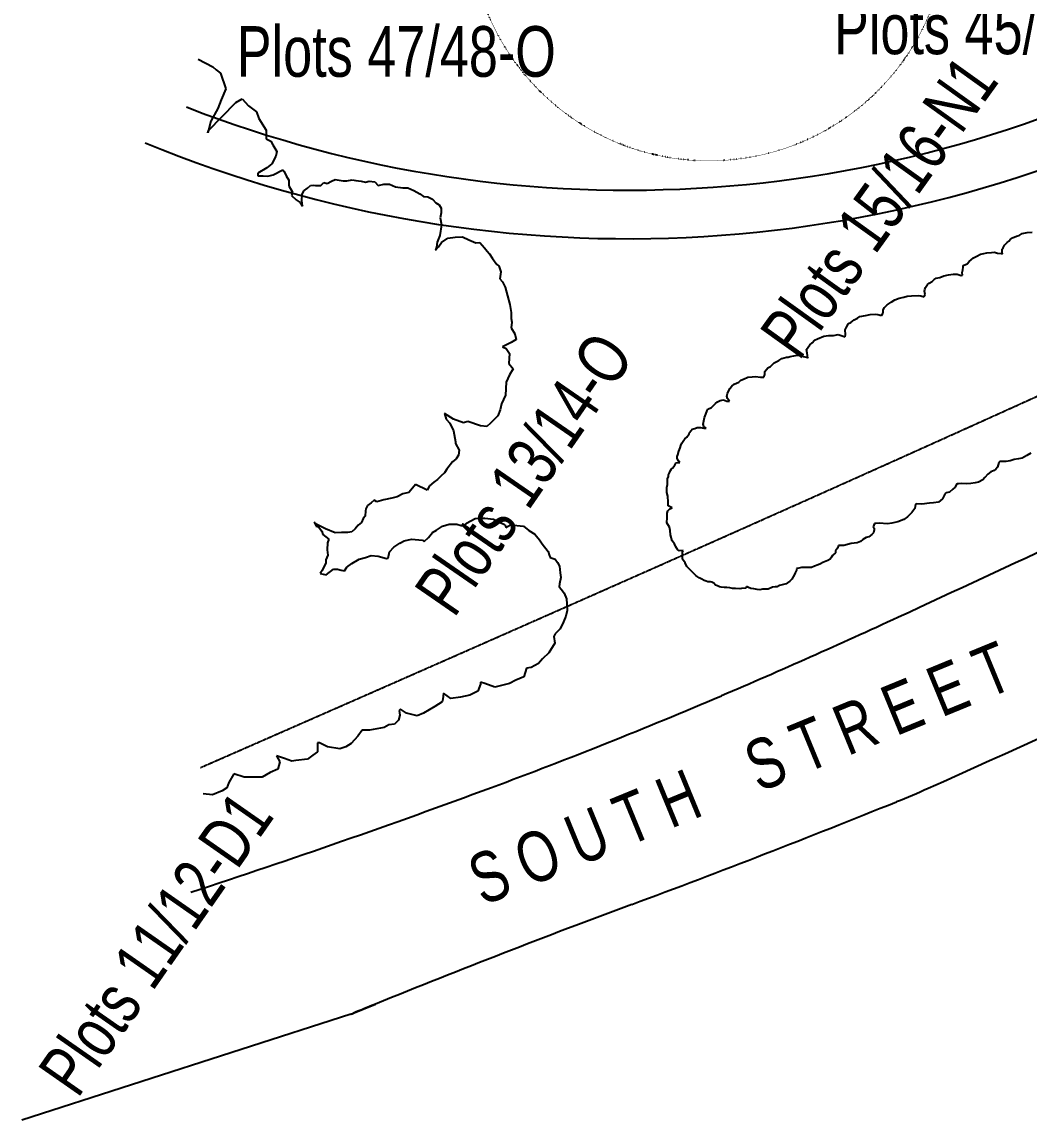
# Model space of a CAD drawing. Header units: millimetres. Extents: x 4912249 to 5235068, y 4796975 to 5005561.
# Drawn here: x 5071233 to 5096107, y 4937023 to 4964154 of the extents above; entities that cross this region are included whole.
import ezdxf

# ---------------------------------------------------------------- set-up
doc = ezdxf.new("R2010")
doc.units = ezdxf.units.MM
doc.linetypes.add('7715_SP01$0$ACAD_ISO07W100', pattern=[3, 0, -3])
doc.linetypes.add('7715_SP01$0$DASHED', pattern=[19.05, 12.7, -6.35])
for name, color, linetype in [('7715_SP01$0$A941G_trees', 3, 'Continuous'), ('7715_SP01$0$BANK', 7, 'Continuous'), ('7715_SP01$0$CHANNEL', 2, 'Continuous'), ('7715_SP01$0$Trees_removed', 1, '7715_SP01$0$ACAD_ISO07W100')]:
    doc.layers.add(name, color=color, linetype=linetype)
doc.layers.add('7715_SP01$0$Footpaths', color=7, linetype='Continuous', plot=False)
doc.layers.add('7715_SP01$0$Text & Dims', color=7, linetype='Continuous', plot=False)
doc.styles.add('7715_SP01$0$TITLE', font='ARIALN.TTF', dxfattribs={"width": 0.9})

msp = doc.modelspace()

# ---------------------------------------------------------------- linework, layer by layer
at = {"layer": '7715_SP01$0$A941G_trees'}
for p, q in [((5075587, 4963234), (5075947, 4963042)), ((5075947, 4963042), (5076031, 4962970)), ((5076031, 4962970), (5076140, 4962892)), ((5076140, 4962892), (5076272, 4962503)), ((5076272, 4962503), (5076152, 4962227)), ((5075835, 4961465), (5076518, 4962161)), ((5076074, 4962017), (5075894, 4961705)), ((5076152, 4962227), (5076074, 4962017)), ((5076518, 4962161), (5076668, 4962251)), ((5076668, 4962251), (5076830, 4962083)), ((5076830, 4962083), (5077022, 4961933)), ((5077022, 4961933), (5077082, 4961765)), ((5077082, 4961765), (5077263, 4961478)), ((5075894, 4961705), (5075823, 4961417)), ((5075823, 4961417), (5075835, 4961465)), ((5077263, 4961478), (5077261, 4961269)), ((5077261, 4961269), (5077376, 4961211)), ((5077376, 4961211), (5077432, 4961117)), ((5077432, 4961117), (5077531, 4960953)), ((5077531, 4960953), (5077503, 4960841)), ((5077404, 4960646), (5077280, 4960548)), ((5077503, 4960841), (5077404, 4960646)), ((5077280, 4960548), (5077058, 4960414)), ((5077058, 4960414), (5077062, 4960353)), ((5077309, 4960341), (5077437, 4960379)), ((5077437, 4960379), (5077676, 4960499)), ((5077676, 4960499), (5077707, 4960461)), ((5077707, 4960461), (5077759, 4960349)), ((5077062, 4960353), (5077191, 4960351)), ((5077191, 4960351), (5077309, 4960341)), ((5077759, 4960349), (5077822, 4960243)), ((5077822, 4960243), (5077827, 4960103)), ((5077827, 4960103), (5077918, 4959951)), ((5078288, 4960051), (5078360, 4960114)), ((5078360, 4960114), (5078432, 4960123)), ((5078432, 4960123), (5078486, 4960114)), ((5078486, 4960114), (5078618, 4960110)), ((5078618, 4960110), (5078693, 4960185)), ((5078693, 4960185), (5078768, 4960163)), ((5078768, 4960163), (5078875, 4960217)), ((5078875, 4960217), (5078972, 4960260)), ((5078972, 4960260), (5079165, 4960228)), ((5079165, 4960228), (5079261, 4960228)), ((5079261, 4960228), (5079390, 4960249)), ((5079390, 4960249), (5079476, 4960238)), ((5079476, 4960238), (5079615, 4960217)), ((5079615, 4960217), (5079722, 4960195)), ((5079722, 4960195), (5079808, 4960217)), ((5079808, 4960217), (5079947, 4960206)), ((5079947, 4960206), (5080033, 4960110)), ((5080033, 4960110), (5080173, 4960142)), ((5080173, 4960142), (5080312, 4960142)), ((5080312, 4960142), (5080462, 4960078)), ((5077918, 4959951), (5077892, 4959864)), ((5077892, 4959864), (5078009, 4959755)), ((5078144, 4959746), (5078153, 4959890)), ((5078153, 4959890), (5078198, 4959980)), ((5078198, 4959980), (5078288, 4960051)), ((5080462, 4960078), (5080644, 4960056)), ((5080644, 4960056), (5080762, 4960056)), ((5080762, 4960056), (5080912, 4959992)), ((5080912, 4959992), (5081062, 4959906)), ((5081062, 4959906), (5081148, 4959842)), ((5081148, 4959842), (5081255, 4959831)), ((5078009, 4959755), (5078108, 4959692)), ((5078108, 4959692), (5078162, 4959602)), ((5078162, 4959602), (5078144, 4959746)), ((5081255, 4959831), (5081373, 4959777)), ((5081373, 4959777), (5081459, 4959681)), ((5081459, 4959681), (5081534, 4959638)), ((5081534, 4959638), (5081588, 4959552)), ((5081588, 4959435), (5081566, 4959317)), ((5081566, 4959317), (5081599, 4959145)), ((5081588, 4959552), (5081588, 4959435)), ((5081599, 4959145), (5081556, 4958877)), ((5081556, 4958877), (5081491, 4958717)), ((5081599, 4958706), (5081749, 4958813)), ((5081749, 4958813), (5081931, 4958834)), ((5081931, 4958834), (5082113, 4958845)), ((5082113, 4958845), (5082274, 4958770)), ((5082274, 4958770), (5082446, 4958695)), ((5095606, 4958740), (5095653, 4958787)), ((5095653, 4958787), (5095700, 4958816)), ((5095700, 4958816), (5095800, 4958863)), ((5095800, 4958863), (5095865, 4958875)), ((5095865, 4958875), (5095935, 4958927)), ((5095935, 4958927), (5096065, 4958951)), ((5096065, 4958951), (5096182, 4958963)), ((5081448, 4958513), (5081523, 4958599)), ((5081470, 4958588), (5081448, 4958513)), ((5081491, 4958717), (5081470, 4958588)), ((5081523, 4958599), (5081599, 4958706)), ((5082446, 4958695), (5082542, 4958706)), ((5082542, 4958706), (5082660, 4958577)), ((5082660, 4958577), (5082724, 4958492)), ((5082724, 4958492), (5082778, 4958427)), ((5095446, 4958539), (5095468, 4958576)), ((5095446, 4958473), (5095446, 4958539)), ((5095468, 4958576), (5095502, 4958635)), ((5095502, 4958635), (5095571, 4958704)), ((5095571, 4958704), (5095606, 4958740)), ((5082778, 4958427), (5082853, 4958309)), ((5082853, 4958309), (5082960, 4958159)), ((5094577, 4958181), (5094632, 4958232)), ((5094632, 4958232), (5094677, 4958277)), ((5094677, 4958277), (5094739, 4958325)), ((5094739, 4958325), (5094821, 4958365)), ((5094821, 4958365), (5094910, 4958413)), ((5094910, 4958413), (5094991, 4958436)), ((5094991, 4958436), (5095065, 4958447)), ((5095065, 4958447), (5095183, 4958458)), ((5095183, 4958458), (5095257, 4958469)), ((5095257, 4958469), (5095331, 4958443)), ((5095331, 4958443), (5095416, 4958432)), ((5095416, 4958432), (5095450, 4958421)), ((5095450, 4958421), (5095446, 4958473)), ((5082960, 4958159), (5083014, 4958127)), ((5083014, 4958127), (5083057, 4957977)), ((5083057, 4957977), (5083035, 4957806)), ((5094455, 4957963), (5094469, 4958026)), ((5094462, 4957896), (5094455, 4957963)), ((5094469, 4958026), (5094477, 4958092)), ((5094477, 4958092), (5094484, 4958136)), ((5094484, 4958136), (5094577, 4958181)), ((5083035, 4957806), (5083100, 4957731)), ((5083100, 4957731), (5083164, 4957602)), ((5093548, 4957590), (5093600, 4957667)), ((5093600, 4957667), (5093641, 4957700)), ((5093641, 4957700), (5093711, 4957737)), ((5093711, 4957737), (5093767, 4957789)), ((5093767, 4957789), (5093811, 4957826)), ((5093811, 4957826), (5093900, 4957844)), ((5093900, 4957844), (5094003, 4957881)), ((5094003, 4957881), (5094118, 4957904)), ((5094118, 4957904), (5094236, 4957922)), ((5094236, 4957922), (5094336, 4957922)), ((5094336, 4957922), (5094432, 4957889)), ((5094432, 4957889), (5094462, 4957896)), ((5083164, 4957602), (5083286, 4957172)), ((5093094, 4957382), (5093205, 4957390)), ((5093205, 4957390), (5093367, 4957399)), ((5093367, 4957399), (5093436, 4957390)), ((5093436, 4957390), (5093513, 4957365)), ((5093513, 4957365), (5093539, 4957424)), ((5093526, 4957505), (5093537, 4957541)), ((5093539, 4957424), (5093526, 4957505)), ((5093537, 4957541), (5093548, 4957590)), ((5083286, 4957172), (5083316, 4956975)), ((5092537, 4957100), (5092606, 4957168)), ((5092606, 4957168), (5092700, 4957228)), ((5092700, 4957228), (5092794, 4957288)), ((5092794, 4957288), (5092897, 4957330)), ((5092897, 4957330), (5093017, 4957356)), ((5093017, 4957356), (5093094, 4957382)), ((5083316, 4956975), (5083316, 4956824)), ((5091870, 4956835), (5091930, 4956877)), ((5091930, 4956877), (5092067, 4956903)), ((5092067, 4956903), (5092186, 4956929)), ((5092186, 4956929), (5092306, 4956937)), ((5092306, 4956937), (5092375, 4956929)), ((5092375, 4956929), (5092460, 4956903)), ((5092460, 4956903), (5092503, 4956963)), ((5092503, 4957040), (5092537, 4957100)), ((5092503, 4956963), (5092503, 4957040)), ((5083316, 4956824), (5083331, 4956733)), ((5083331, 4956733), (5083316, 4956597)), ((5083316, 4956597), (5083407, 4956446)), ((5091562, 4956544), (5091596, 4956612)), ((5091596, 4956612), (5091647, 4956706)), ((5091647, 4956706), (5091707, 4956732)), ((5091707, 4956732), (5091784, 4956792)), ((5091784, 4956792), (5091870, 4956835)), ((5083437, 4956310), (5083316, 4956234)), ((5083407, 4956446), (5083437, 4956310)), ((5090809, 4956288), (5090886, 4956322)), ((5090886, 4956322), (5091040, 4956390)), ((5091040, 4956390), (5091151, 4956407)), ((5091151, 4956407), (5091279, 4956407)), ((5091279, 4956407), (5091391, 4956433)), ((5091391, 4956433), (5091493, 4956399)), ((5091493, 4956399), (5091562, 4956373)), ((5091570, 4956433), (5091562, 4956544)), ((5091562, 4956373), (5091570, 4956433)), ((5083316, 4956234), (5083104, 4956128)), ((5083104, 4956128), (5083195, 4956083)), ((5083195, 4956083), (5083271, 4955962)), ((5090612, 4956057), (5090697, 4956176)), ((5090629, 4955971), (5090612, 4956057)), ((5090697, 4956176), (5090749, 4956228)), ((5090749, 4956228), (5090809, 4956288)), ((5083271, 4955962), (5083256, 4955719)), ((5089816, 4955732), (5089927, 4955792)), ((5089927, 4955792), (5090004, 4955835)), ((5090004, 4955835), (5090116, 4955869)), ((5090116, 4955869), (5090158, 4955869)), ((5090158, 4955869), (5090210, 4955886)), ((5090210, 4955886), (5090389, 4955920)), ((5090389, 4955920), (5090475, 4955903)), ((5090475, 4955903), (5090535, 4955886)), ((5090535, 4955886), (5090638, 4955860)), ((5090646, 4955843), (5090629, 4955971)), ((5090638, 4955860), (5090646, 4955843)), ((5083256, 4955719), (5083362, 4955583)), ((5083362, 4955583), (5083271, 4955432)), ((5089583, 4955515), (5089653, 4955607)), ((5089583, 4955440), (5089583, 4955515)), ((5089653, 4955607), (5089718, 4955644)), ((5089718, 4955644), (5089816, 4955732)), ((5083195, 4955250), (5083180, 4954933)), ((5083271, 4955432), (5083195, 4955250)), ((5088828, 4955208), (5088942, 4955251)), ((5088942, 4955251), (5088990, 4955305)), ((5088990, 4955305), (5089055, 4955332)), ((5089055, 4955332), (5089163, 4955375)), ((5089163, 4955375), (5089265, 4955386)), ((5089265, 4955386), (5089351, 4955391)), ((5089351, 4955391), (5089475, 4955381)), ((5089475, 4955381), (5089556, 4955375)), ((5089556, 4955375), (5089583, 4955440)), ((5088645, 4954912), (5088656, 4954977)), ((5088656, 4954977), (5088715, 4955095)), ((5088715, 4955095), (5088764, 4955154)), ((5088764, 4955154), (5088828, 4955208)), ((5083074, 4954721), (5083044, 4954570)), ((5083180, 4954933), (5083074, 4954721)), ((5088295, 4954659), (5088365, 4954724)), ((5088365, 4954724), (5088413, 4954772)), ((5088413, 4954772), (5088478, 4954804)), ((5088478, 4954804), (5088559, 4954815)), ((5088559, 4954815), (5088645, 4954788)), ((5088661, 4954848), (5088645, 4954912)), ((5088645, 4954788), (5088710, 4954783)), ((5088710, 4954783), (5088661, 4954848)), ((5081893, 4954343), (5081666, 4954479)), ((5081666, 4954479), (5081712, 4954343)), ((5082983, 4954418), (5082802, 4954237)), ((5083044, 4954570), (5082983, 4954418)), ((5088095, 4954379), (5088128, 4954465)), ((5088128, 4954465), (5088160, 4954551)), ((5088160, 4954551), (5088176, 4954584)), ((5088176, 4954584), (5088268, 4954632)), ((5088268, 4954632), (5088295, 4954659)), ((5081712, 4954343), (5081803, 4954237)), ((5081803, 4954237), (5081893, 4954055)), ((5082136, 4954252), (5081893, 4954343)), ((5082242, 4954282), (5082136, 4954252)), ((5082559, 4954176), (5082242, 4954282)), ((5082711, 4954161), (5082559, 4954176)), ((5082802, 4954237), (5082711, 4954161)), ((5087912, 4954131), (5087995, 4954134)), ((5087995, 4954134), (5088077, 4954121)), ((5088059, 4954214), (5088095, 4954379)), ((5088077, 4954158), (5088059, 4954214)), ((5088131, 4954121), (5088077, 4954158)), ((5081893, 4954055), (5081939, 4953783)), ((5087603, 4953850), (5087655, 4953895)), ((5087655, 4953895), (5087711, 4953974)), ((5087711, 4953974), (5087724, 4954008)), ((5087724, 4954008), (5087759, 4954059)), ((5087759, 4954059), (5087789, 4954089)), ((5087789, 4954089), (5087855, 4954113)), ((5087855, 4954113), (5087912, 4954131)), ((5088077, 4954121), (5088131, 4954121)), ((5081939, 4953783), (5081939, 4953738)), ((5081939, 4953738), (5082030, 4953571)), ((5087458, 4953548), (5087494, 4953629)), ((5087494, 4953629), (5087503, 4953693)), ((5087503, 4953693), (5087534, 4953747)), ((5087534, 4953747), (5087579, 4953817)), ((5087579, 4953817), (5087603, 4953850)), ((5081954, 4953359), (5081863, 4953284)), ((5082015, 4953450), (5081954, 4953359)), ((5082030, 4953571), (5082015, 4953450)), ((5087419, 4953421), (5087430, 4953458)), ((5087419, 4953374), (5087419, 4953421)), ((5087441, 4953317), (5087419, 4953374)), ((5087430, 4953458), (5087458, 4953548)), ((5095739, 4953344), (5095638, 4953308)), ((5095847, 4953359), (5095739, 4953344)), ((5095934, 4953373), (5095847, 4953359)), ((5095999, 4953409), (5095934, 4953373)), ((5096049, 4953445), (5095999, 4953409)), ((5096150, 4953496), (5096049, 4953445)), ((5081727, 4953102), (5081666, 4953011)), ((5081863, 4953284), (5081727, 4953102)), ((5087227, 4953016), (5087254, 4953071)), ((5087254, 4953071), (5087278, 4953116)), ((5087278, 4953116), (5087303, 4953133)), ((5087303, 4953133), (5087359, 4953199)), ((5087359, 4953199), (5087381, 4953250)), ((5087381, 4953250), (5087394, 4953259)), ((5087394, 4953259), (5087424, 4953268)), ((5087424, 4953268), (5087462, 4953272)), ((5087486, 4953272), (5087441, 4953317)), ((5087462, 4953272), (5087486, 4953272)), ((5095242, 4953071), (5095162, 4953042)), ((5095285, 4953107), (5095242, 4953071)), ((5095328, 4953157), (5095285, 4953107)), ((5095364, 4953265), (5095328, 4953157)), ((5095386, 4953294), (5095364, 4953265)), ((5095429, 4953294), (5095386, 4953294)), ((5095544, 4953294), (5095429, 4953294)), ((5095638, 4953308), (5095544, 4953294)), ((5081409, 4952784), (5081303, 4952694)), ((5081500, 4952845), (5081409, 4952784)), ((5081591, 4952936), (5081500, 4952845)), ((5081666, 4953011), (5081591, 4952936)), ((5087178, 4952865), (5087199, 4952920)), ((5087178, 4952775), (5087178, 4952865)), ((5087199, 4952920), (5087203, 4952961)), ((5087203, 4952961), (5087227, 4953016)), ((5094860, 4952783), (5094780, 4952768)), ((5094968, 4952840), (5094860, 4952783)), ((5095018, 4952898), (5094968, 4952840)), ((5095090, 4952977), (5095018, 4952898)), ((5095162, 4953042), (5095090, 4952977)), ((5080788, 4952527), (5080637, 4952497)), ((5080879, 4952633), (5080788, 4952527)), ((5080955, 4952724), (5080879, 4952633)), ((5081243, 4952588), (5080955, 4952724)), ((5081303, 4952694), (5081243, 4952588)), ((5087159, 4952525), (5087161, 4952655)), ((5087182, 4952438), (5087159, 4952525)), ((5087161, 4952655), (5087178, 4952724)), ((5087178, 4952724), (5087178, 4952775)), ((5094060, 4952516), (5094016, 4952466)), ((5094146, 4952538), (5094060, 4952516)), ((5094225, 4952610), (5094146, 4952538)), ((5094283, 4952660), (5094225, 4952610)), ((5094319, 4952732), (5094283, 4952660)), ((5094341, 4952740), (5094319, 4952732)), ((5094362, 4952740), (5094341, 4952740)), ((5094434, 4952747), (5094362, 4952740)), ((5094557, 4952740), (5094434, 4952747)), ((5094672, 4952754), (5094557, 4952740)), ((5094780, 4952768), (5094672, 4952754)), ((5079855, 4952272), (5079767, 4952206)), ((5079929, 4952338), (5079855, 4952272)), ((5079995, 4952301), (5079929, 4952338)), ((5080168, 4952346), (5079995, 4952301)), ((5080365, 4952391), (5080168, 4952346)), ((5080501, 4952421), (5080365, 4952391)), ((5080637, 4952497), (5080501, 4952421)), ((5087190, 4952288), (5087182, 4952438)), ((5087198, 4952201), (5087190, 4952288)), ((5093303, 4952243), (5093288, 4952135)), ((5093332, 4952250), (5093303, 4952243)), ((5093461, 4952243), (5093332, 4952250)), ((5093649, 4952264), (5093461, 4952243)), ((5093750, 4952272), (5093649, 4952264)), ((5093872, 4952293), (5093750, 4952272)), ((5093966, 4952372), (5093872, 4952293)), ((5094016, 4952466), (5093966, 4952372)), ((5079722, 4952073), (5079708, 4951941)), ((5079730, 4952125), (5079722, 4952073)), ((5079767, 4952206), (5079730, 4952125)), ((5087167, 4952019), (5087182, 4952075)), ((5087167, 4951909), (5087167, 4952019)), ((5087182, 4952075), (5087238, 4952122)), ((5087293, 4952146), (5087198, 4952201)), ((5087238, 4952122), (5087293, 4952146)), ((5093209, 4952034), (5093108, 4951926)), ((5093288, 4952135), (5093209, 4952034)), ((5078514, 4951734), (5078448, 4951793)), ((5078448, 4951793), (5078499, 4951698)), ((5078499, 4951698), (5078558, 4951676)), ((5078728, 4951631), (5078514, 4951734)), ((5079538, 4951720), (5079465, 4951631)), ((5079619, 4951786), (5079538, 4951720)), ((5079663, 4951882), (5079619, 4951786)), ((5079708, 4951941), (5079663, 4951882)), ((5081471, 4951596), (5081623, 4951697)), ((5081623, 4951697), (5081783, 4951748)), ((5081783, 4951748), (5081977, 4951748)), ((5081977, 4951748), (5082079, 4951714)), ((5082079, 4951714), (5082155, 4951705)), ((5082155, 4951705), (5082214, 4951773)), ((5082214, 4951773), (5082425, 4951883)), ((5082425, 4951883), (5082526, 4951891)), ((5082526, 4951891), (5082669, 4951891)), ((5082669, 4951891), (5082880, 4951866)), ((5082880, 4951866), (5083015, 4951807)), ((5083015, 4951807), (5083167, 4951731)), ((5083167, 4951731), (5083184, 4951663)), ((5083184, 4951663), (5083302, 4951731)), ((5083302, 4951731), (5083623, 4951697)), ((5083623, 4951697), (5083750, 4951587)), ((5087159, 4951782), (5087167, 4951909)), ((5087230, 4951672), (5087159, 4951782)), ((5092294, 4951760), (5092258, 4951681)), ((5092322, 4951760), (5092294, 4951760)), ((5092402, 4951768), (5092322, 4951760)), ((5092611, 4951753), (5092402, 4951768)), ((5092719, 4951768), (5092611, 4951753)), ((5092863, 4951804), (5092719, 4951768)), ((5093014, 4951861), (5092863, 4951804)), ((5093108, 4951926), (5093014, 4951861)), ((5078558, 4951676), (5078639, 4951572)), ((5078639, 4951572), (5078661, 4951491)), ((5078661, 4951491), (5078809, 4951374)), ((5078971, 4951528), (5078728, 4951631)), ((5079126, 4951543), (5078971, 4951528)), ((5079280, 4951536), (5079126, 4951543)), ((5079383, 4951558), (5079280, 4951536)), ((5079465, 4951631), (5079383, 4951558)), ((5081277, 4951419), (5081370, 4951537)), ((5081370, 4951537), (5081471, 4951596)), ((5083750, 4951587), (5083901, 4951495)), ((5083901, 4951495), (5084020, 4951360)), ((5087246, 4951585), (5087230, 4951672)), ((5087254, 4951482), (5087246, 4951585)), ((5087293, 4951332), (5087254, 4951482)), ((5092149, 4951436), (5092085, 4951415)), ((5092222, 4951487), (5092149, 4951436)), ((5092265, 4951530), (5092222, 4951487)), ((5092258, 4951681), (5092279, 4951645)), ((5092286, 4951609), (5092265, 4951530)), ((5092279, 4951645), (5092286, 4951609)), ((5078779, 4951285), (5078772, 4951108)), ((5078809, 4951374), (5078779, 4951285)), ((5080308, 4951065), (5080422, 4951179)), ((5080422, 4951179), (5080570, 4951280)), ((5080570, 4951280), (5080671, 4951333)), ((5080671, 4951333), (5080852, 4951373)), ((5080852, 4951373), (5081033, 4951360)), ((5081033, 4951360), (5081127, 4951347)), ((5081127, 4951347), (5081167, 4951320)), ((5081167, 4951320), (5081277, 4951419)), ((5084020, 4951360), (5084079, 4951258)), ((5084079, 4951258), (5084226, 4951070)), ((5087349, 4951261), (5087293, 4951332)), ((5087380, 4951189), (5087349, 4951261)), ((5087428, 4951118), (5087380, 4951189)), ((5091380, 4951150), (5091324, 4951083)), ((5091400, 4951220), (5091380, 4951150)), ((5091530, 4951220), (5091400, 4951220)), ((5091717, 4951264), (5091530, 4951220)), ((5091861, 4951285), (5091717, 4951264)), ((5091948, 4951314), (5091861, 4951285)), ((5092005, 4951364), (5091948, 4951314)), ((5092085, 4951415), (5092005, 4951364)), ((5078787, 4950983), (5078742, 4950865)), ((5078772, 4951108), (5078787, 4950983)), ((5079564, 4950877), (5079718, 4950924)), ((5079718, 4950924), (5079859, 4950971)), ((5079859, 4950971), (5080027, 4950958)), ((5080027, 4950958), (5080241, 4950898)), ((5080241, 4950898), (5080282, 4950904)), ((5080282, 4950904), (5080308, 4951065)), ((5084226, 4951070), (5084255, 4950989)), ((5084255, 4950989), (5084277, 4950923)), ((5084277, 4950923), (5084402, 4950879)), ((5084402, 4950879), (5084461, 4950798)), ((5087467, 4951087), (5087428, 4951118)), ((5087562, 4951095), (5087467, 4951087)), ((5087546, 4951071), (5087562, 4951095)), ((5087546, 4950976), (5087546, 4951071)), ((5087546, 4950881), (5087546, 4950976)), ((5087610, 4950786), (5087546, 4950881)), ((5091194, 4950880), (5091138, 4950846)), ((5091228, 4950931), (5091194, 4950880)), ((5091250, 4950970), (5091228, 4950931)), ((5091267, 4950987), (5091250, 4950970)), ((5091324, 4951038), (5091267, 4950987)), ((5091324, 4951083), (5091324, 4951038)), ((5078742, 4950792), (5078647, 4950600)), ((5078742, 4950865), (5078742, 4950792)), ((5078746, 4950495), (5078927, 4950636)), ((5078927, 4950636), (5079028, 4950630)), ((5079028, 4950630), (5079115, 4950609)), ((5079115, 4950609), (5079202, 4950589)), ((5079202, 4950589), (5079256, 4950683)), ((5079256, 4950683), (5079383, 4950777)), ((5079383, 4950777), (5079564, 4950877)), ((5084461, 4950798), (5084506, 4950709)), ((5084506, 4950709), (5084528, 4950547)), ((5087657, 4950699), (5087610, 4950786)), ((5087800, 4950548), (5087657, 4950699)), ((5090371, 4950627), (5090332, 4950542)), ((5090388, 4950649), (5090365, 4950649)), ((5090365, 4950649), (5090371, 4950627)), ((5090484, 4950677), (5090388, 4950649)), ((5090659, 4950672), (5090484, 4950677)), ((5090732, 4950677), (5090659, 4950672)), ((5090805, 4950711), (5090732, 4950677)), ((5090895, 4950739), (5090805, 4950711)), ((5090957, 4950767), (5090895, 4950739)), ((5091014, 4950796), (5090957, 4950767)), ((5091098, 4950829), (5091014, 4950796)), ((5091138, 4950846), (5091098, 4950829)), ((5078647, 4950600), (5078602, 4950524)), ((5078602, 4950524), (5078746, 4950495)), ((5084543, 4950429), (5084513, 4950267)), ((5084528, 4950547), (5084543, 4950429)), ((5087874, 4950475), (5087800, 4950548)), ((5087911, 4950453), (5087874, 4950475)), ((5087957, 4950421), (5087911, 4950453)), ((5088026, 4950384), (5087957, 4950421)), ((5088085, 4950352), (5088026, 4950384)), ((5088134, 4950335), (5088085, 4950352)), ((5090202, 4950340), (5090140, 4950295)), ((5090247, 4950390), (5090202, 4950340)), ((5090281, 4950447), (5090247, 4950390)), ((5090315, 4950503), (5090281, 4950447)), ((5090332, 4950542), (5090315, 4950503)), ((5084513, 4950267), (5084498, 4950201)), ((5084498, 4950201), (5084557, 4950135)), ((5084557, 4950135), (5084624, 4950039)), ((5088171, 4950323), (5088134, 4950335)), ((5088217, 4950323), (5088171, 4950323)), ((5088242, 4950323), (5088217, 4950323)), ((5088271, 4950315), (5088242, 4950323)), ((5088321, 4950289), (5088271, 4950315)), ((5088367, 4950242), (5088321, 4950289)), ((5088409, 4950225), (5088367, 4950242)), ((5088465, 4950200), (5088409, 4950225)), ((5088505, 4950190), (5088465, 4950200)), ((5088578, 4950181), (5088505, 4950190)), ((5088600, 4950178), (5088578, 4950181)), ((5088645, 4950183), (5088600, 4950178)), ((5088720, 4950171), (5088645, 4950183)), ((5088787, 4950154), (5088720, 4950171)), ((5088861, 4950154), (5088787, 4950154)), ((5088968, 4950148), (5088861, 4950154)), ((5089007, 4950154), (5088968, 4950148)), ((5089114, 4950165), (5089007, 4950154)), ((5089131, 4950204), (5089114, 4950165)), ((5089148, 4950193), (5089131, 4950204)), ((5089176, 4950182), (5089148, 4950193)), ((5089233, 4950159), (5089176, 4950182)), ((5089311, 4950148), (5089233, 4950159)), ((5089396, 4950131), (5089311, 4950148)), ((5089458, 4950120), (5089396, 4950131)), ((5089520, 4950137), (5089458, 4950120)), ((5089616, 4950137), (5089520, 4950137)), ((5089667, 4950143), (5089616, 4950137)), ((5089768, 4950188), (5089667, 4950143)), ((5089836, 4950199), (5089768, 4950188)), ((5089886, 4950199), (5089836, 4950199)), ((5089943, 4950227), (5089886, 4950199)), ((5090106, 4950272), (5089943, 4950227)), ((5090140, 4950295), (5090106, 4950272)), ((5084624, 4950039), (5084683, 4949899)), ((5084683, 4949899), (5084690, 4949781)), ((5084697, 4949612), (5084668, 4949472)), ((5084690, 4949781), (5084697, 4949612)), ((5084609, 4949332), (5084528, 4949162)), ((5084668, 4949472), (5084609, 4949332)), ((5084402, 4949037), (5084373, 4948971)), ((5084528, 4949162), (5084402, 4949037)), ((5084395, 4948801), (5084244, 4948570)), ((5084373, 4948971), (5084395, 4948801)), ((5084244, 4948570), (5084094, 4948421)), ((5083695, 4948188), (5083628, 4947971)), ((5083811, 4948204), (5083695, 4948188)), ((5083994, 4948304), (5083811, 4948204)), ((5084094, 4948421), (5083994, 4948304)), ((5083628, 4947971), (5083428, 4947888)), ((5082562, 4947788), (5082496, 4947622)), ((5082662, 4947805), (5082562, 4947838)), ((5082562, 4947838), (5082562, 4947788)), ((5082912, 4947722), (5082662, 4947805)), ((5083278, 4947805), (5082912, 4947722)), ((5083428, 4947888), (5083278, 4947805)), ((5081613, 4947356), (5081430, 4947239)), ((5081630, 4947422), (5081613, 4947356)), ((5081647, 4947572), (5081630, 4947422)), ((5081830, 4947439), (5081647, 4947572)), ((5082063, 4947472), (5081830, 4947439)), ((5082296, 4947522), (5082063, 4947472)), ((5082496, 4947622), (5082296, 4947522)), ((5080581, 4947172), (5080548, 4947139)), ((5080548, 4947139), (5080564, 4947023)), ((5080731, 4947073), (5080581, 4947172)), ((5081430, 4947239), (5081147, 4947073)), ((5080531, 4946906), (5080431, 4946806)), ((5080564, 4947023), (5080531, 4946906)), ((5080997, 4947006), (5080731, 4947073)), ((5081147, 4947073), (5080997, 4947006)), ((5079632, 4946657), (5079532, 4946507)), ((5079815, 4946657), (5079632, 4946657)), ((5080181, 4946723), (5079815, 4946657)), ((5080298, 4946790), (5080181, 4946723)), ((5080431, 4946806), (5080298, 4946790)), ((5078583, 4946340), (5078533, 4946340)), ((5078533, 4946340), (5078533, 4946124)), ((5078783, 4946241), (5078583, 4946340)), ((5079365, 4946324), (5079232, 4946241)), ((5079532, 4946507), (5079365, 4946324)), ((5077717, 4945958), (5077517, 4946024)), ((5077517, 4946024), (5077600, 4945874)), ((5078416, 4946041), (5078283, 4945941)), ((5078533, 4946124), (5078416, 4946041)), ((5079082, 4946191), (5078783, 4946241)), ((5079232, 4946241), (5079082, 4946191)), ((5077600, 4945874), (5077551, 4945691)), ((5077900, 4945891), (5077717, 4945958)), ((5078000, 4945908), (5077900, 4945891)), ((5078283, 4945941), (5078000, 4945908)), ((5076468, 4945575), (5076341, 4945359)), ((5076718, 4945492), (5076468, 4945575)), ((5076934, 4945492), (5076718, 4945492)), ((5077168, 4945492), (5076934, 4945492)), ((5077367, 4945608), (5077168, 4945492)), ((5077551, 4945691), (5077367, 4945608)), ((5076290, 4945228), (5076182, 4945160)), ((5076341, 4945359), (5076290, 4945228)), ((5075938, 4945058), (5075705, 4945080)), ((5076182, 4945160), (5075938, 4945058))]:
    msp.add_line(p, q, dxfattribs=at)
at = {"layer": '7715_SP01$0$BANK', "linetype": '7715_SP01$0$DASHED'}
for centre, radius, start, end in [((4578087, 6098787), 1255793, 293.916236, 295.101589), ((4046659, 7297107), 2566666, 293.634548, 293.916236)]:
    msp.add_arc(centre, radius, start, end, dxfattribs=at)
at = {"layer": '7715_SP01$0$CHANNEL'}
for p, q in [((5079355, 4939639, 102045), (5079969, 4939889, 102021)), ((5079355, 4939639), (5071233, 4937023))]:
    msp.add_line(p, q, dxfattribs=at)
for centre, radius, start, end in [((4813516, 5555382), 667228, 294.752088, 295.548052), ((2832874, 9975542), 5514987, 294.200234, 294.338328), ((5018403, 5110992), 177881, 293.21047, 294.75209), ((5040559, 5059323), 121662, 290.33232, 293.21047), ((5012737, 5134405), 201733, 288.09728, 290.33232), ((5084456, 4965599), 22341, 292.0304, 294.2002), ((4999397, 5175806), 249106, 290.4177, 292.03045), ((5167873, 4723216), 233825, 110.4177, 112.08231), ((5102773, 4883678), 60661, 112.08231, 112.64231), ((5079101, 4940430), 831, 287.8552, 292.6423)]:
    msp.add_arc(centre, radius, start, end, dxfattribs=at)
at = {"layer": '7715_SP01$0$Footpaths'}
for radius, start in [(30000, 248.6601), (31200, 247.5085)]:
    msp.add_arc((5086210, 4989998), radius, start, 299.356, dxfattribs=at)
at = {"layer": '7715_SP01$0$Trees_removed', "ltscale": 0.4}
msp.add_circle((5088194, 4966630, 105667), 5907, dxfattribs=at)

# ---------------------------------------------------------------- texts
at = {"layer": '7715_SP01$0$Text & Dims', "color": 3, "lineweight": -3, "style": '7715_SP01$0$TITLE', "width": 0.9}
for s, rotation, p in [('Plots 45/46-N1', 0, (5091291, 4963358, 105667)), ('Plots 47/48-O', 0, (5076539, 4962800)), ('Plots 15/16-N1', 54.4005, (5090425, 4955759)), ('Plots 13/14-O', 55.3613, (5081905, 4949406)), ('S O U T H    S T R E E T', 22.337, (5082617, 4942309)), ('Plots 11/12-D1', 55.0859, (5072609, 4937538))]:
    msp.add_text(s, height=1250, rotation=rotation, dxfattribs=at).set_placement(p)

doc.saveas('drawing.dxf')
